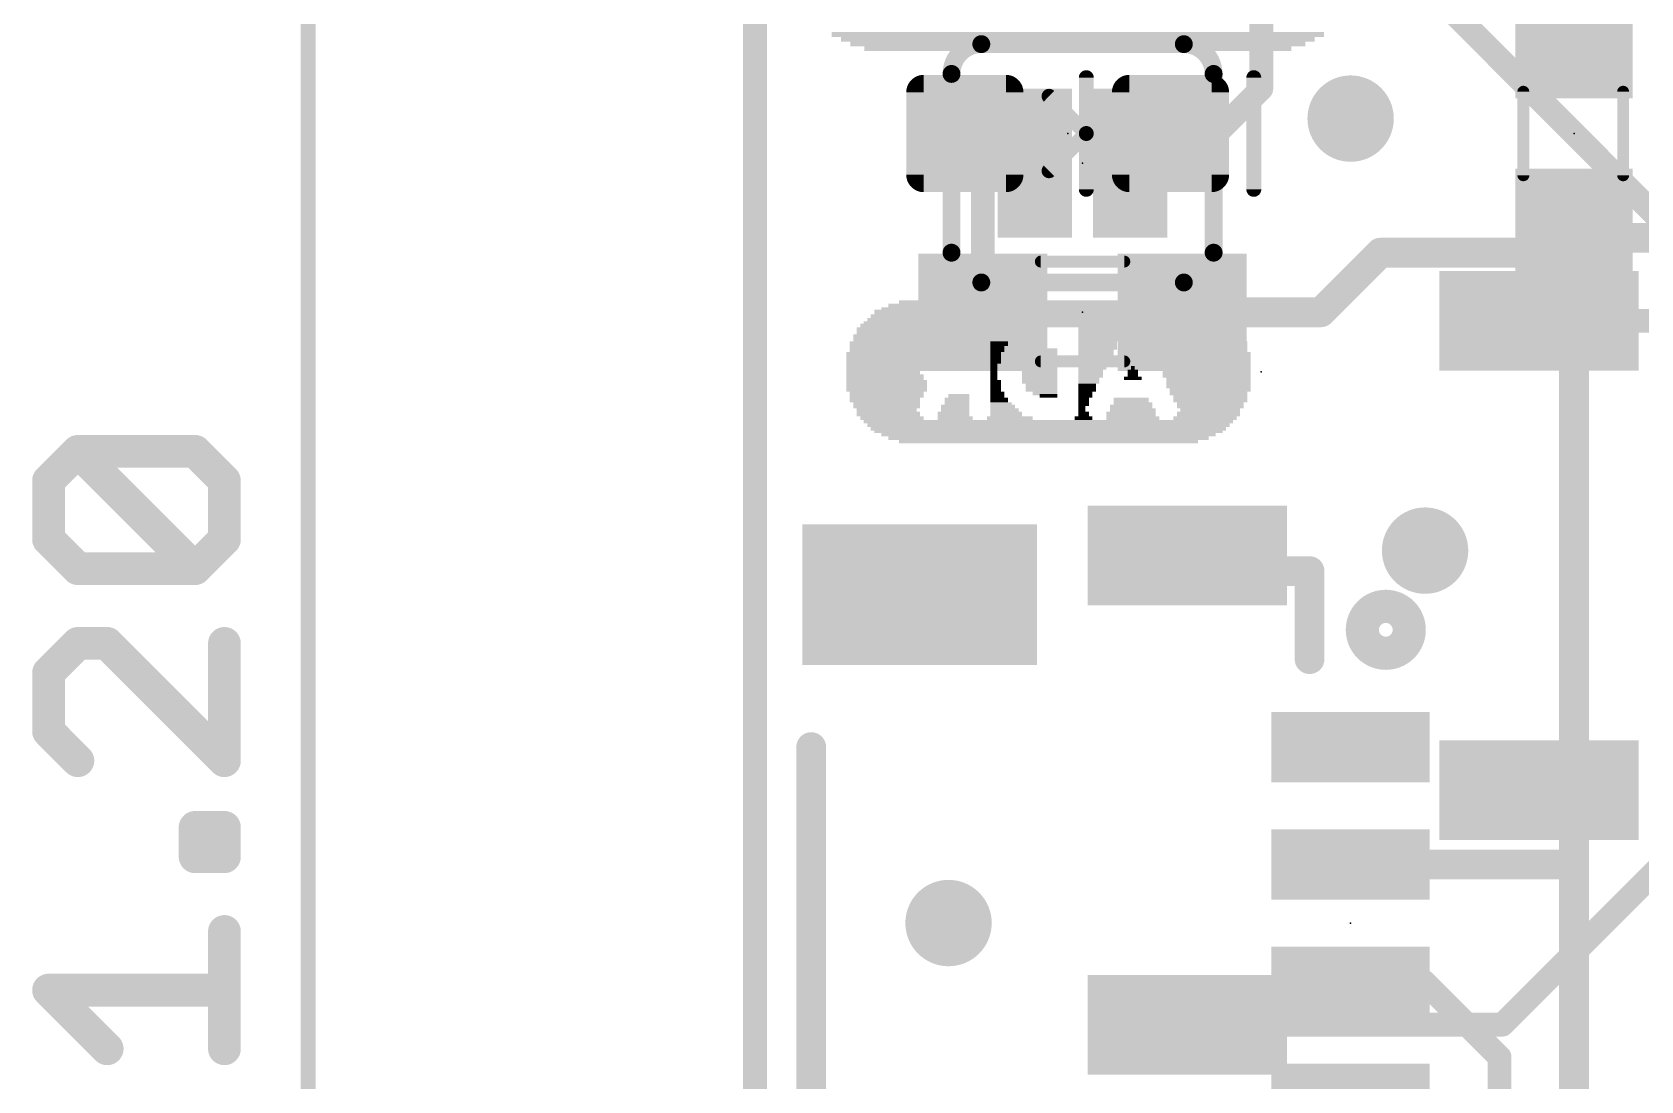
# Model space of a CAD drawing. Extents: x -29 to 78, y -11 to 40.
# Drawn here: x -6.16 to 7.55, y 12.63 to 21.56 of the extents above; entities that cross this region are included whole.
import ezdxf

# ---------------------------------------------------------------- set-up
doc = ezdxf.new("R2010")
doc.units = 0
for name, color, linetype in [('1', 12, 'CONTINUOUS'), ('16', 53, 'CONTINUOUS'), ('18', 110, 'CONTINUOUS'), ('20', 53, 'CONTINUOUS'), ('21', 41, 'CONTINUOUS'), ('22', 40, 'CONTINUOUS'), ('23', 53, 'CONTINUOUS'), ('24', 53, 'CONTINUOUS'), ('47', 253, 'CONTINUOUS'), ('51', 53, 'CONTINUOUS')]:
    doc.layers.add(name, color=color, linetype=linetype)

# ---------------------------------------------------------------- blocks, each defined once
blk = doc.blocks.new('RECT')
blk.add_solid([(-0.5, -0.5), (0.5, -0.5), (-0.5, 0.5), (0.5, 0.5)])
blk = doc.blocks.new('RECT160000X160000R30')
at = {"const_width": 0.15}
blk.add_lwpolyline([(0.425, -0.35), (0.425, 0.35, 0.4142), (0.35, 0.425), (-0.35, 0.425, 0.4142), (-0.425, 0.35), (-0.425, -0.35, 0.4142), (-0.35, -0.425), (0.35, -0.425, 0.4142)], format="xyb", close=True, dxfattribs=at)
blk.add_solid([(-0.3754, -0.3754), (0.3754, -0.3754), (-0.3754, 0.3754), (0.3754, 0.3754)])
blk = doc.blocks.new('ROUNDV')
at = {"const_width": 0.5}
blk.add_lwpolyline([(0, -0.25, 1), (0, 0.25, 1), (0, -0.25)], format="xyb", dxfattribs=at)

msp = doc.modelspace()

# ---------------------------------------------------------------- linework, layer by layer
at = {"layer": '1'}
for points, const_width in [([(0, 0), (0, 30.48)], 0.2032), ([(1.79, 20.701), (1.944, 20.547)], 0.2032), ([(1.944, 20.547), (1.944, 19.177)], 0.2032), ([(7.024, 19.812), (6.985, 19.851)], 0.254), ([(6.985, 19.851), (6.985, 19.685)], 0.254), ([(9.9, 19.812), (7.024, 19.812)], 0.254), ([(4.826, 19.177), (5.334, 19.685)], 0.254), ([(5.334, 19.685), (6.985, 19.685)], 0.254), ([(6.985, 19.685), (6.985, 14.478)], 0.254), ([(3.644, 19.177), (4.826, 19.177)], 0.254), ([(5.08, 14.47), (6.977, 14.47)], 0.254), ([(6.977, 14.47), (6.985, 14.478)], 0.254), ([(6.985, 14.478), (6.985, 10.756)], 0.254), ([(5.707, 13.47), (5.08, 13.47)], 0.2032), ([(6.35, 12.827), (5.707, 13.47)], 0.2032), ([(6.35, 12.827), (6.35, 12.192)], 0.2032)]:
    msp.add_lwpolyline(points, dxfattribs=dict(at, const_width=const_width))
for points, const_width in [([(1.8259, 20.7369, 1), (1.7541, 20.6651)], 0.1016), ([(1.9948, 20.547, 1), (1.8932, 20.547)], 0.1016), ([(1.9081, 20.5111, 1), (1.9799, 20.5829)], 0.1016), ([(7.0299, 19.8959, 1), (6.9401, 19.8061)], 0.127), ([(7.0485, 19.851, 1), (6.9215, 19.851)], 0.127), ([(7.024, 19.8755, 1), (7.024, 19.7485)], 0.127), ([(6.9791, 19.7671, 1), (7.0689, 19.8569)], 0.127), ([(5.334, 19.7485, 1), (5.334, 19.6215)], 0.127), ([(5.3789, 19.6401, 1), (5.2891, 19.7299)], 0.127), ([(7.0485, 19.685, 1), (6.9215, 19.685)], 0.127), ([(6.985, 19.6215, 1), (6.985, 19.7485)], 0.127), ([(6.9215, 19.685, 1), (7.0485, 19.685)], 0.127), ([(1.8932, 19.177, 1), (1.9948, 19.177)], 0.1016), ([(3.644, 19.2405, 1), (3.644, 19.1135)], 0.127), ([(4.7811, 19.2219, 1), (4.8709, 19.1321)], 0.127), ([(4.826, 19.1135, 1), (4.826, 19.2405)], 0.127), ([(5.08, 14.5335, 1), (5.08, 14.4065)], 0.127), ([(6.9321, 14.5149, 1), (7.0219, 14.4251)], 0.127), ([(7.0485, 14.478, 1), (6.9215, 14.478)], 0.127), ([(7.0299, 14.4331, 1), (6.9401, 14.5229)], 0.127), ([(6.977, 14.4065, 1), (6.977, 14.5335)], 0.127), ([(6.9215, 14.478, 1), (7.0485, 14.478)], 0.127), ([(5.08, 13.5208, 1), (5.08, 13.4192)], 0.1016), ([(5.7429, 13.5059, 1), (5.6711, 13.4341)], 0.1016), ([(5.707, 13.4192, 1), (5.707, 13.5208)], 0.1016), ([(6.4008, 12.827, 1), (6.2992, 12.827)], 0.1016), ([(6.3141, 12.7911, 1), (6.3859, 12.8629)], 0.1016)]:
    msp.add_lwpolyline(points, format="xyb", dxfattribs=dict(at, const_width=const_width))
at = {"layer": '16', "const_width": 0.2032}
for points in [[(0, 0), (0, 30.48)], [(4.318, 21.082), (4.318, 23.114)], [(9.271, 18.415), (5.715, 21.971)], [(3.683, 20.447), (4.318, 21.082)], [(3.2004, 20.447), (3.683, 20.447)], [(6.6868, 19.1036), (7.9474, 19.1036)], [(8.509, 15.24), (6.3726, 13.1036)], [(3.6868, 13.1036), (6.3726, 13.1036)]]:
    msp.add_lwpolyline(points, dxfattribs=at)
at = {"layer": '16', "const_width": 0.1016}
for points in [[(4.2672, 21.082, 1), (4.3688, 21.082)], [(4.3539, 21.0461, 1), (4.2821, 21.1179)], [(3.2004, 20.4978, 1), (3.2004, 20.3962)], [(3.6471, 20.4829, 1), (3.7189, 20.4111)], [(3.683, 20.3962, 1), (3.683, 20.4978)], [(6.6868, 19.1544, 1), (6.6868, 19.0528)], [(3.6868, 13.1544, 1), (3.6868, 13.0528)], [(6.3367, 13.1395, 1), (6.4085, 13.0677)], [(6.3726, 13.0528, 1), (6.3726, 13.1544)]]:
    msp.add_lwpolyline(points, format="xyb", dxfattribs=at)
at = {"layer": '20', "const_width": 0.2032}
msp.add_lwpolyline([(0, 0), (0, 30.48)], dxfattribs=at)
at = {"layer": '21'}
for points, const_width in [([(4.2545, 21.1773), (4.2545, 20.2248)], 0.127), ([(3.08, 16.97), (4.73, 16.97)], 0.254), ([(4.73, 16.97), (4.73, 16.22)], 0.254), ([(0.48, 15.47), (0.48, 12.47)], 0.254)]:
    msp.add_lwpolyline(points, dxfattribs=dict(at, const_width=const_width))
for points, const_width in [([(4.2862, 21.1773, 1), (4.2228, 21.1773)], 0.0635), ([(4.2228, 20.2248, 1), (4.2862, 20.2248)], 0.0635), ([(3.08, 17.0335, 1), (3.08, 16.9065)], 0.127), ([(4.7935, 16.97, 1), (4.6665, 16.97)], 0.127), ([(4.73, 16.9065, 1), (4.73, 17.0335)], 0.127), ([(5.38, 16.3286, 1), (5.38, 16.6114, 1), (5.38, 16.3286)], 0.4), ([(4.6665, 16.22, 1), (4.7935, 16.22)], 0.127), ([(0.5435, 15.47, 1), (0.4165, 15.47)], 0.127)]:
    msp.add_lwpolyline(points, format="xyb", dxfattribs=dict(at, const_width=const_width))
at = {"layer": '22'}
for points, const_width in [([(1.9304, 21.463, 0.4142), (1.6764, 21.209)], 0.1524), ([(1.9304, 21.5011, 1), (1.9304, 21.4249)], 0.0762), ([(1.9304, 21.4249, 1), (1.9304, 21.5011)], 0.0762), ([(3.9116, 21.209, 0.4142), (3.6576, 21.463)], 0.1524), ([(3.6576, 21.5011, 1), (3.6576, 21.4249)], 0.0762), ([(3.6576, 21.4249, 1), (3.6576, 21.5011)], 0.0762), ([(1.7145, 21.209, 1), (1.6383, 21.209)], 0.0762), ([(3.9497, 21.209, 1), (3.8735, 21.209)], 0.0762), ([(1.6383, 21.209, 1), (1.7145, 21.209)], 0.0762), ([(3.8735, 21.209, 1), (3.9497, 21.209)], 0.0762), ([(1.6764, 19.685, 0.4142), (1.9304, 19.431)], 0.1524), ([(1.7145, 19.685, 1), (1.6383, 19.685)], 0.0762), ([(3.6576, 19.431, 0.4142), (3.9116, 19.685)], 0.1524), ([(3.9497, 19.685, 1), (3.8735, 19.685)], 0.0762), ([(1.6383, 19.685, 1), (1.7145, 19.685)], 0.0762), ([(3.8735, 19.685, 1), (3.9497, 19.685)], 0.0762), ([(1.9304, 19.4691, 1), (1.9304, 19.3929)], 0.0762), ([(1.9304, 19.3929, 1), (1.9304, 19.4691)], 0.0762), ([(3.6576, 19.4691, 1), (3.6576, 19.3929)], 0.0762), ([(3.6576, 19.3929, 1), (3.6576, 19.4691)], 0.0762)]:
    msp.add_lwpolyline(points, format="xyb", dxfattribs=dict(at, const_width=const_width))
at = {"layer": '22', "const_width": 0.1524}
for points in [[(3.6576, 21.463), (1.9304, 21.463)], [(1.6764, 21.209), (1.6764, 19.685)], [(3.9116, 21.209), (3.9116, 19.685)], [(1.9304, 19.431), (3.6576, 19.431)]]:
    msp.add_lwpolyline(points, dxfattribs=at)
at = {"layer": '23'}
for p in [(2.667, 20.701), (6.985, 20.701), (2.794, 19.177), (5.08, 13.97)]:
    msp.add_point(p, dxfattribs=at)
at = {"layer": '24'}
for p in [(2.794, 20.447), (4.318, 18.669)]:
    msp.add_point(p, dxfattribs=at)
at = {"layer": '47'}
for points, const_width in [([(-3.81, 0.065), (-3.81, 30.415)], 0.13), ([(-6.0241, 17.7411), (-5.7741, 17.9911)], 0.2794), ([(-5.7741, 17.9911), (-4.7742, 17.9911)], 0.2794), ([(-4.7742, 16.9912), (-5.7741, 17.9911)], 0.2794), ([(-4.7742, 17.9911), (-4.5242, 17.7411)], 0.2794), ([(-6.0241, 17.2412), (-6.0241, 17.7411)], 0.2794), ([(-4.5242, 17.7411), (-4.5242, 17.2412)], 0.2794), ([(-5.7741, 16.9912), (-6.0241, 17.2412)], 0.2794), ([(-4.5242, 17.2412), (-4.7742, 16.9912)], 0.2794), ([(-4.7742, 16.9912), (-5.7741, 16.9912)], 0.2794), ([(-5.7741, 16.354), (-6.0241, 16.104)], 0.2794), ([(-5.5241, 16.354), (-5.7741, 16.354)], 0.2794), ([(-4.5242, 15.354), (-5.5241, 16.354)], 0.2794), ([(-4.5242, 16.354), (-4.5242, 15.354)], 0.2794), ([(-6.0241, 16.104), (-6.0241, 15.604)], 0.2794), ([(-6.0241, 15.604), (-5.7741, 15.354)], 0.2794), ([(-4.7742, 14.5355), (-4.7742, 14.7854)], 0.2794), ([(-4.7742, 14.7854), (-4.5242, 14.7854)], 0.2794), ([(-4.5242, 14.7854), (-4.5242, 14.5355)], 0.2794), ([(-4.5242, 14.5355), (-4.7742, 14.5355)], 0.2794), ([(-4.5242, 12.8983), (-4.5242, 13.8982)], 0.2794), ([(-5.5241, 12.8983), (-6.0241, 13.3983)], 0.2794), ([(-6.0241, 13.3983), (-4.5242, 13.3983)], 0.2794)]:
    msp.add_lwpolyline(points, dxfattribs=dict(at, const_width=const_width))
at = {"layer": '47', "const_width": 0.1397}
for points in [[(-5.7741, 18.061, 1), (-5.7741, 17.9213)], [(-5.7247, 18.0405, 1), (-5.8235, 17.9417)], [(-5.7247, 17.9417, 1), (-5.8235, 18.0405)], [(-4.7248, 18.0405, 1), (-4.8236, 17.9417)], [(-4.7742, 17.9213, 1), (-4.7742, 18.061)], [(-6.0735, 17.7905, 1), (-5.9747, 17.6917)], [(-5.9542, 17.7411, 1), (-6.0939, 17.7411)], [(-4.4544, 17.7411, 1), (-4.5941, 17.7411)], [(-4.5736, 17.6917, 1), (-4.4748, 17.7905)], [(-5.9747, 17.2906, 1), (-6.0735, 17.1918)], [(-6.0939, 17.2412, 1), (-5.9542, 17.2412)], [(-4.5941, 17.2412, 1), (-4.4544, 17.2412)], [(-4.4748, 17.1918, 1), (-4.5736, 17.2906)], [(-5.7741, 17.061, 1), (-5.7741, 16.9214)], [(-5.8235, 16.9418, 1), (-5.7247, 17.0406)], [(-4.8236, 17.0406, 1), (-4.7248, 16.9418)], [(-4.8236, 16.9418, 1), (-4.7248, 17.0406)], [(-4.7742, 16.9214, 1), (-4.7742, 17.061)], [(-5.7741, 16.4238, 1), (-5.7741, 16.2841)], [(-5.7247, 16.3046, 1), (-5.8235, 16.4034)], [(-5.4747, 16.4034, 1), (-5.5735, 16.3046)], [(-5.5241, 16.2841, 1), (-5.5241, 16.4238)], [(-4.4544, 16.354, 1), (-4.5941, 16.354)], [(-6.0735, 16.1534, 1), (-5.9747, 16.0546)], [(-5.9542, 16.104, 1), (-6.0939, 16.104)], [(-5.9747, 15.6534, 1), (-6.0735, 15.5546)], [(-6.0939, 15.604, 1), (-5.9542, 15.604)], [(-5.8235, 15.3047, 1), (-5.7247, 15.4034)], [(-4.5941, 15.354, 1), (-4.4544, 15.354)], [(-4.5736, 15.3047, 1), (-4.4748, 15.4034)], [(-4.7742, 14.8553, 1), (-4.7742, 14.7156)], [(-4.7043, 14.7854, 1), (-4.844, 14.7854)], [(-4.4544, 14.7854, 1), (-4.5941, 14.7854)], [(-4.5242, 14.7156, 1), (-4.5242, 14.8553)], [(-4.7742, 14.6053, 1), (-4.7742, 14.4656)], [(-4.844, 14.5355, 1), (-4.7043, 14.5355)], [(-4.5941, 14.5355, 1), (-4.4544, 14.5355)], [(-4.5242, 14.4656, 1), (-4.5242, 14.6053)], [(-4.4544, 13.8982, 1), (-4.5941, 13.8982)], [(-5.9747, 13.4477, 1), (-6.0735, 13.3489)], [(-6.0241, 13.4681, 1), (-6.0241, 13.3284)], [(-4.5242, 13.3284, 1), (-4.5242, 13.4681)], [(-5.5735, 12.8489, 1), (-5.4747, 12.9477)], [(-4.5941, 12.8983, 1), (-4.4544, 12.8983)]]:
    msp.add_lwpolyline(points, format="xyb", dxfattribs=at)
at = {"layer": '51'}
for points, const_width in [([(2.8258, 21.1773), (2.8258, 20.701)], 0.127), ([(2.8258, 20.701), (2.5083, 21.0185)], 0.127), ([(6.553, 20.345), (6.553, 21.057)], 0.1016), ([(7.404, 20.345), (7.404, 21.057)], 0.1016), ([(2.8258, 20.701), (2.5083, 20.3835)], 0.127), ([(2.8258, 20.701), (2.8258, 20.2248)], 0.127), ([(2.438, 19.609), (3.15, 19.609)], 0.1016), ([(2.438, 18.758), (3.15, 18.758)], 0.1016)]:
    msp.add_lwpolyline(points, dxfattribs=dict(at, const_width=const_width))
for points, const_width in [([(2.8575, 21.1773, 1), (2.794, 21.1773)], 0.0635), ([(2.5307, 21.041, 1), (2.4858, 20.996)], 0.0635), ([(6.5784, 21.057, 1), (6.5276, 21.057)], 0.0508), ([(7.4294, 21.057, 1), (7.3786, 21.057)], 0.0508), ([(2.8575, 20.701, 1), (2.794, 20.701)], 0.0635), ([(2.794, 20.701, 1), (2.8575, 20.701)], 0.0635), ([(2.8482, 20.6785, 1), (2.8033, 20.7235)], 0.0635), ([(2.8033, 20.6785, 1), (2.8482, 20.7235)], 0.0635), ([(2.4858, 20.406, 1), (2.5307, 20.361)], 0.0635), ([(6.5276, 20.345, 1), (6.5784, 20.345)], 0.0508), ([(7.3786, 20.345, 1), (7.4294, 20.345)], 0.0508), ([(2.794, 20.2248, 1), (2.8575, 20.2248)], 0.0635), ([(2.438, 19.6344, 1), (2.438, 19.5836)], 0.0508), ([(3.15, 19.5836, 1), (3.15, 19.6344)], 0.0508), ([(2.438, 18.7834, 1), (2.438, 18.7326)], 0.0508), ([(3.15, 18.7326, 1), (3.15, 18.7834)], 0.0508)]:
    msp.add_lwpolyline(points, format="xyb", dxfattribs=dict(at, const_width=const_width))

# ---------------------------------------------------------------- block references
at = {"layer": '1', "xscale": 1.1, "rotation": 90}
for p in [(6.985, 21.551), (6.985, 19.851)]:
    msp.add_blockref('RECT', p, dxfattribs=at)
at = {"layer": '1', "rotation": 270}
for p in [(1.79, 20.701), (3.544, 20.701)]:
    msp.add_blockref('RECT160000X160000R30', p, dxfattribs=at)
at = {"layer": '1', "xscale": 1.1}
for p in [(1.944, 19.177), (3.644, 19.177)]:
    msp.add_blockref('RECT', p, dxfattribs=at)
at = {"layer": '1', "rotation": 270}
for p, xscale, yscale in [((1.405, 16.77), 1.2, 2), ((5.08, 15.47), 0.6, 1.35), ((5.08, 14.47), 0.6, 1.35), ((5.08, 13.47), 0.6, 1.35), ((5.08, 12.47), 0.6, 1.35)]:
    msp.add_blockref('RECT', p, dxfattribs=dict(at, xscale=xscale, yscale=yscale))
at = {"layer": '16', "xscale": 0.635, "yscale": 1.27}
for p in [(2.3876, 20.447), (3.2004, 20.447)]:
    msp.add_blockref('RECT', p, dxfattribs=at)
at = {"layer": '16', "xscale": 0.85, "yscale": 1.7, "rotation": 270}
for p in [(6.6868, 19.1036), (3.6868, 17.1036), (6.6868, 15.1036), (3.6868, 13.1036)]:
    msp.add_blockref('RECT', p, dxfattribs=at)
at = {"layer": '18', "xscale": 0.7366, "yscale": 0.7366}
for p in [(5.08, 20.828), (5.08, 20.828), (5.715, 17.145), (5.715, 17.145), (1.651, 13.97), (1.651, 13.97)]:
    msp.add_blockref('ROUNDV', p, dxfattribs=at)
at = {"layer": '21', "yscale": 0.04}
for p, xscale in [((2.754, 21.545), 4.2), ((2.754, 21.505), 4.04), ((2.754, 21.465), 3.88), ((2.754, 21.425), 3.64)]:
    msp.add_blockref('RECT', p, dxfattribs=dict(at, xscale=xscale))
at = {"layer": '22', "rotation": 180}
for p, xscale, yscale in [((2.503, 19.209), 2.85, 0.02), ((2.503, 19.234), 2.73, 0.03), ((2.503, 19.264), 2.55, 0.03), ((2.503, 19.064), 3.21, 0.03), ((2.503, 19.089), 3.15, 0.02), ((2.503, 19.114), 3.09, 0.03), ((2.503, 19.144), 3.03, 0.03), ((2.503, 19.179), 2.97, 0.04), ((1.153, 18.974), 0.63, 0.03), ((1.138, 18.944), 0.6, 0.03), ((1.213, 19.029), 0.69, 0.04), ((1.198, 18.994), 0.66, 0.03), ((2.173, 19.029), 0.33, 0.04), ((2.143, 18.994), 0.27, 0.03), ((2.113, 18.974), 0.21, 0.03), ((2.098, 18.944), 0.18, 0.03), ((2.953, 19.029), 0.39, 0.04), ((2.953, 18.994), 0.39, 0.03), ((2.938, 18.974), 0.36, 0.03), ((2.938, 18.944), 0.36, 0.03), ((3.718, 19.029), 0.84, 0.04), ((3.718, 18.994), 0.84, 0.03), ((3.748, 18.974), 0.84, 0.03), ((3.748, 18.944), 0.84, 0.03), ((1.093, 18.824), 0.63, 0.03), ((1.093, 18.789), 0.63, 0.04), ((1.123, 18.909), 0.63, 0.04), ((1.108, 18.874), 0.6, 0.03), ((1.108, 18.854), 0.6, 0.03), ((1.708, 18.824), 0.24, 0.03), ((1.708, 18.789), 0.24, 0.04), ((1.723, 18.854), 0.21, 0.03), ((2.083, 18.909), 0.15, 0.04), ((2.068, 18.874), 0.12, 0.03), ((2.068, 18.854), 0.12, 0.03), ((2.053, 18.824), 0.09, 0.03), ((2.053, 18.789), 0.09, 0.04), ((2.443, 18.789), 0.27, 0.04), ((2.458, 18.824), 0.24, 0.03), ((2.488, 18.854), 0.18, 0.03), ((2.923, 18.909), 0.33, 0.04), ((2.923, 18.874), 0.33, 0.03), ((2.908, 18.854), 0.3, 0.03), ((2.908, 18.824), 0.3, 0.03), ((2.893, 18.789), 0.27, 0.04), ((3.778, 18.909), 0.84, 0.04), ((3.778, 18.874), 0.84, 0.03), ((3.793, 18.854), 0.81, 0.03), ((3.808, 18.824), 0.84, 0.03), ((3.823, 18.789), 0.81, 0.04), ((1.093, 18.754), 0.63, 0.03), ((1.093, 18.724), 0.63, 0.03), ((1.093, 18.704), 0.63, 0.03), ((1.093, 18.669), 0.63, 0.04), ((1.708, 18.754), 0.24, 0.03), ((1.708, 18.724), 0.24, 0.03), ((1.723, 18.704), 0.21, 0.03), ((2.053, 18.754), 0.09, 0.03), ((2.038, 18.724), 0.06, 0.03), ((2.038, 18.704), 0.06, 0.03), ((2.038, 18.669), 0.06, 0.04), ((2.428, 18.754), 0.3, 0.03), ((2.428, 18.724), 0.3, 0.03), ((2.428, 18.704), 0.3, 0.03), ((2.428, 18.669), 0.3, 0.04), ((2.893, 18.754), 0.27, 0.03), ((2.878, 18.724), 0.24, 0.03), ((2.878, 18.704), 0.24, 0.03), ((2.863, 18.669), 0.21, 0.04), ((3.223, 18.669), 0.09, 0.04), ((3.223, 18.704), 0.03, 0.03), ((3.823, 18.754), 0.81, 0.03), ((3.838, 18.724), 0.78, 0.03), ((3.838, 18.704), 0.78, 0.03), ((3.853, 18.669), 0.75, 0.04), ((1.108, 18.634), 0.66, 0.03), ((1.108, 18.614), 0.66, 0.03), ((1.123, 18.584), 0.69, 0.03), ((1.123, 18.549), 0.69, 0.04), ((1.123, 18.514), 0.69, 0.03), ((2.038, 18.634), 0.06, 0.03), ((2.038, 18.614), 0.06, 0.03), ((2.053, 18.584), 0.09, 0.03), ((2.053, 18.549), 0.09, 0.04), ((2.053, 18.514), 0.09, 0.03), ((2.428, 18.634), 0.3, 0.03), ((2.428, 18.614), 0.3, 0.03), ((2.428, 18.584), 0.3, 0.03), ((2.443, 18.549), 0.27, 0.04), ((2.443, 18.514), 0.27, 0.03), ((2.863, 18.634), 0.21, 0.03), ((2.848, 18.614), 0.18, 0.03), ((2.848, 18.584), 0.18, 0.03), ((2.833, 18.549), 0.15, 0.04), ((2.833, 18.514), 0.15, 0.03), ((3.223, 18.614), 0.15, 0.03), ((3.223, 18.634), 0.09, 0.03), ((3.853, 18.634), 0.75, 0.03), ((3.868, 18.614), 0.72, 0.03), ((3.868, 18.584), 0.72, 0.03), ((3.868, 18.549), 0.72, 0.04), ((3.883, 18.514), 0.69, 0.03), ((1.123, 18.484), 0.63, 0.03), ((1.123, 18.464), 0.63, 0.03), ((1.108, 18.429), 0.6, 0.04), ((1.123, 18.394), 0.57, 0.03), ((1.123, 18.374), 0.57, 0.03), ((1.708, 18.374), 0.24, 0.03), ((1.723, 18.429), 0.21, 0.04), ((1.723, 18.394), 0.21, 0.03), ((1.738, 18.464), 0.18, 0.03), ((2.068, 18.484), 0.12, 0.03), ((2.068, 18.464), 0.12, 0.03), ((2.083, 18.429), 0.15, 0.04), ((2.098, 18.394), 0.18, 0.03), ((2.113, 18.374), 0.21, 0.03), ((2.473, 18.484), 0.21, 0.03), ((2.503, 18.464), 0.15, 0.03), ((2.818, 18.484), 0.12, 0.03), ((2.818, 18.464), 0.12, 0.03), ((2.803, 18.429), 0.09, 0.04), ((2.803, 18.394), 0.09, 0.03), ((2.788, 18.374), 0.06, 0.03), ((3.208, 18.374), 0.36, 0.03), ((3.208, 18.429), 0.3, 0.04), ((3.223, 18.394), 0.33, 0.03), ((3.868, 18.484), 0.66, 0.03), ((3.883, 18.464), 0.63, 0.03), ((3.883, 18.429), 0.63, 0.04), ((3.883, 18.394), 0.57, 0.03), ((3.883, 18.374), 0.57, 0.03), ((1.123, 18.344), 0.51, 0.03), ((1.138, 18.309), 0.54, 0.04), ((1.168, 18.274), 0.54, 0.03), ((2.503, 18.244), 3.15, 0.03), ((1.693, 18.309), 0.27, 0.04), ((1.708, 18.274), 0.3, 0.03), ((1.708, 18.344), 0.24, 0.03), ((2.173, 18.274), 0.39, 0.03), ((2.128, 18.344), 0.24, 0.03), ((2.143, 18.309), 0.27, 0.04), ((2.803, 18.274), 0.15, 0.03), ((2.788, 18.344), 0.06, 0.03), ((2.803, 18.309), 0.09, 0.04), ((3.208, 18.309), 0.42, 0.04), ((3.223, 18.274), 0.45, 0.03), ((3.223, 18.344), 0.39, 0.03), ((3.838, 18.274), 0.54, 0.03), ((3.868, 18.309), 0.54, 0.04), ((3.883, 18.344), 0.51, 0.03), ((2.503, 18.214), 3.09, 0.03), ((2.503, 18.184), 3.03, 0.03), ((2.503, 18.164), 2.97, 0.03), ((2.503, 18.134), 2.85, 0.03), ((2.503, 18.104), 2.73, 0.03), ((2.503, 18.074), 2.55, 0.03)]:
    msp.add_blockref('RECT', p, dxfattribs=dict(at, xscale=xscale, yscale=yscale))
at = {"layer": '51', "xscale": 0.5001, "yscale": 0.95, "rotation": 90}
for p in [(6.9799, 21.2813), (6.9799, 20.1129)]:
    msp.add_blockref('RECT', p, dxfattribs=at)
at = {"layer": '51', "xscale": 0.5001, "yscale": 0.95}
for p in [(2.2059, 19.1821), (3.3742, 19.1821)]:
    msp.add_blockref('RECT', p, dxfattribs=at)

doc.saveas('drawing.dxf')
